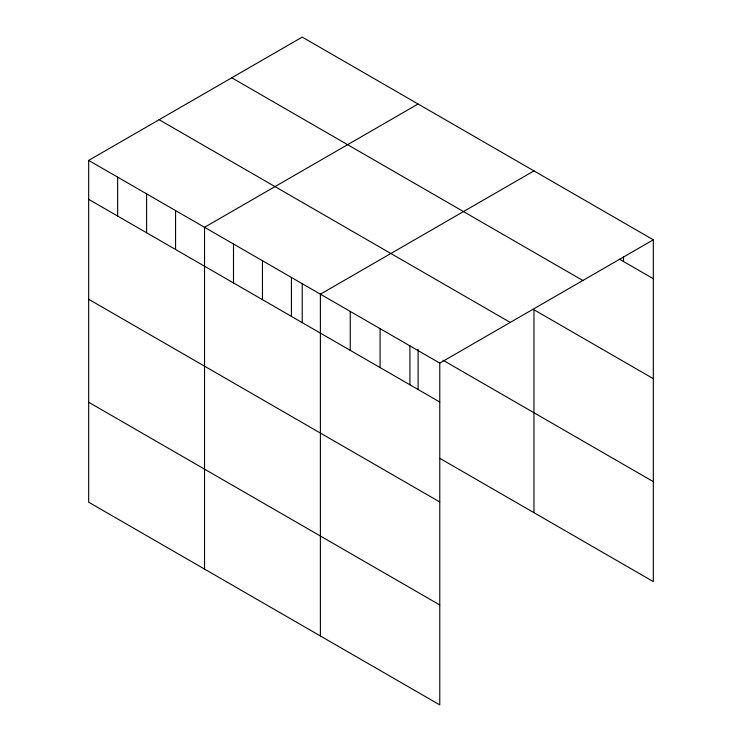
<?xml version="1.0" encoding="UTF-8"?>
<svg xmlns="http://www.w3.org/2000/svg" width="742" height="742" viewBox="0 0 742 742"><rect width="100%" height="100%" fill="white"/><g stroke="black" fill="none" stroke-linecap="round" stroke-linejoin="round"><path stroke-width="1.11" d="M88.669 160.402L439.774 363.107L439.774 704.9L88.669 502.195L88.669 160.402L302.226 37.1L653.331 239.805L653.331 581.598L440.071 458.473M418.089 103.991L204.532 227.293L204.532 569.086M533.962 170.892L320.396 294.184L320.396 635.977M439.774 363.107L653.331 239.805M619.514 259.208L653.331 278.732M231.754 77.789L582.86 280.495M653.331 378.68L533.962 309.757L533.962 512.676M159.14 119.712L510.246 322.418M443.067 360.26L653.331 481.66M88.669 199.329L439.774 402.034M88.669 299.276L439.774 501.982M88.669 402.247L439.774 604.953M623.493 256.927L623.493 261.509M418.089 349.287L418.089 389.494M409.927 345.874L409.927 384.81M380.08 328.65L380.08 367.578M350.243 311.417L350.243 350.345M302.226 283.546L302.226 322.603M291.43 277.462L291.43 316.389M262.464 260.739L262.464 299.666M233.498 244.016L233.498 282.943M175.566 210.57L175.566 249.498M146.601 193.847L146.601 232.775M117.635 177.125L117.635 216.052"/></g></svg>
